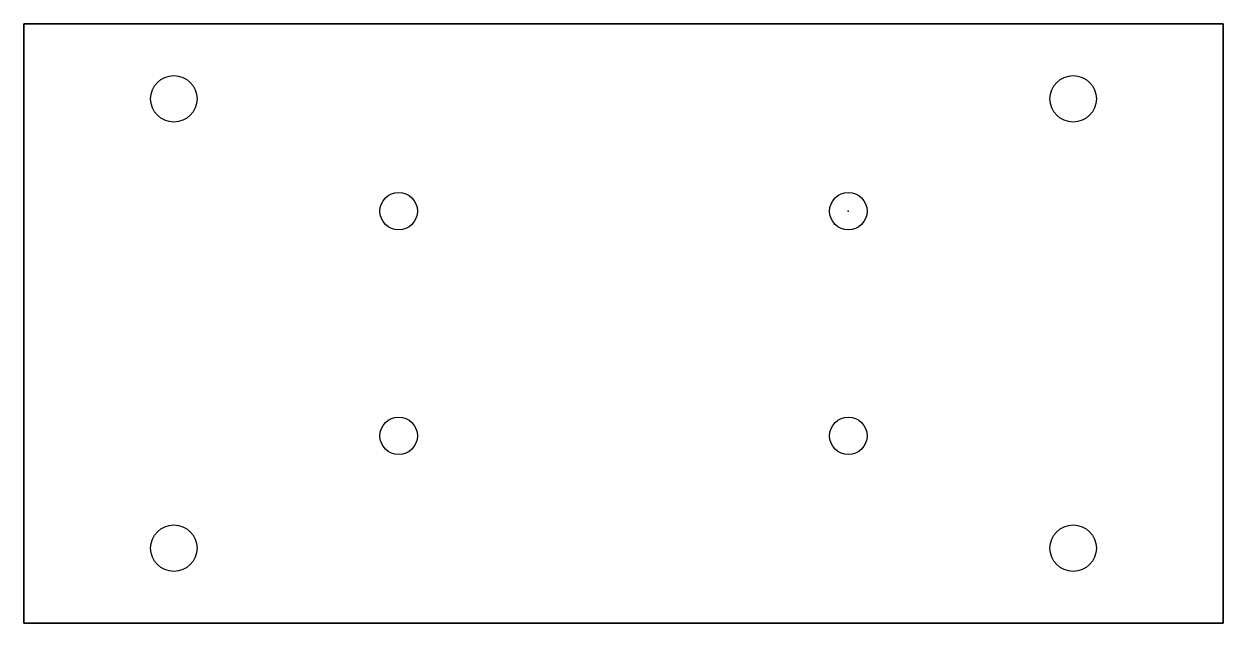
# Model space of a CAD drawing. Header units: millimetres. Extents: x -110 to 50, y -55 to 25.
import ezdxf

# ---------------------------------------------------------------- set-up
doc = ezdxf.new("R2010")
doc.units = ezdxf.units.MM
doc.layers.get('0').update_dxf_attribs({"linetype": 'CONTINUOUS'})

msp = doc.modelspace()

# ---------------------------------------------------------------- linework, layer by layer
for points in [[(-110, 25), (-110, -55), (50, -55), (50, 25)], [(50, -55), (-110, -55), (-110, 25), (50, 25)]]:
    msp.add_lwpolyline(points, close=True)
for centre, radius in [((-90, 15), 3.1), ((-90, 15), 3.1), ((30, 15), 3.1), ((30, 15), 3.1), ((-60, 0), 2.5), ((0, 0), 2.5), ((-60, -30), 2.5), ((0, -30), 2.5), ((-90, -45), 3.1), ((-90, -45), 3.1), ((30, -45), 3.1), ((30, -45), 3.1)]:
    msp.add_circle(centre, radius)
msp.add_point((0, 0))

doc.saveas('drawing.dxf')
